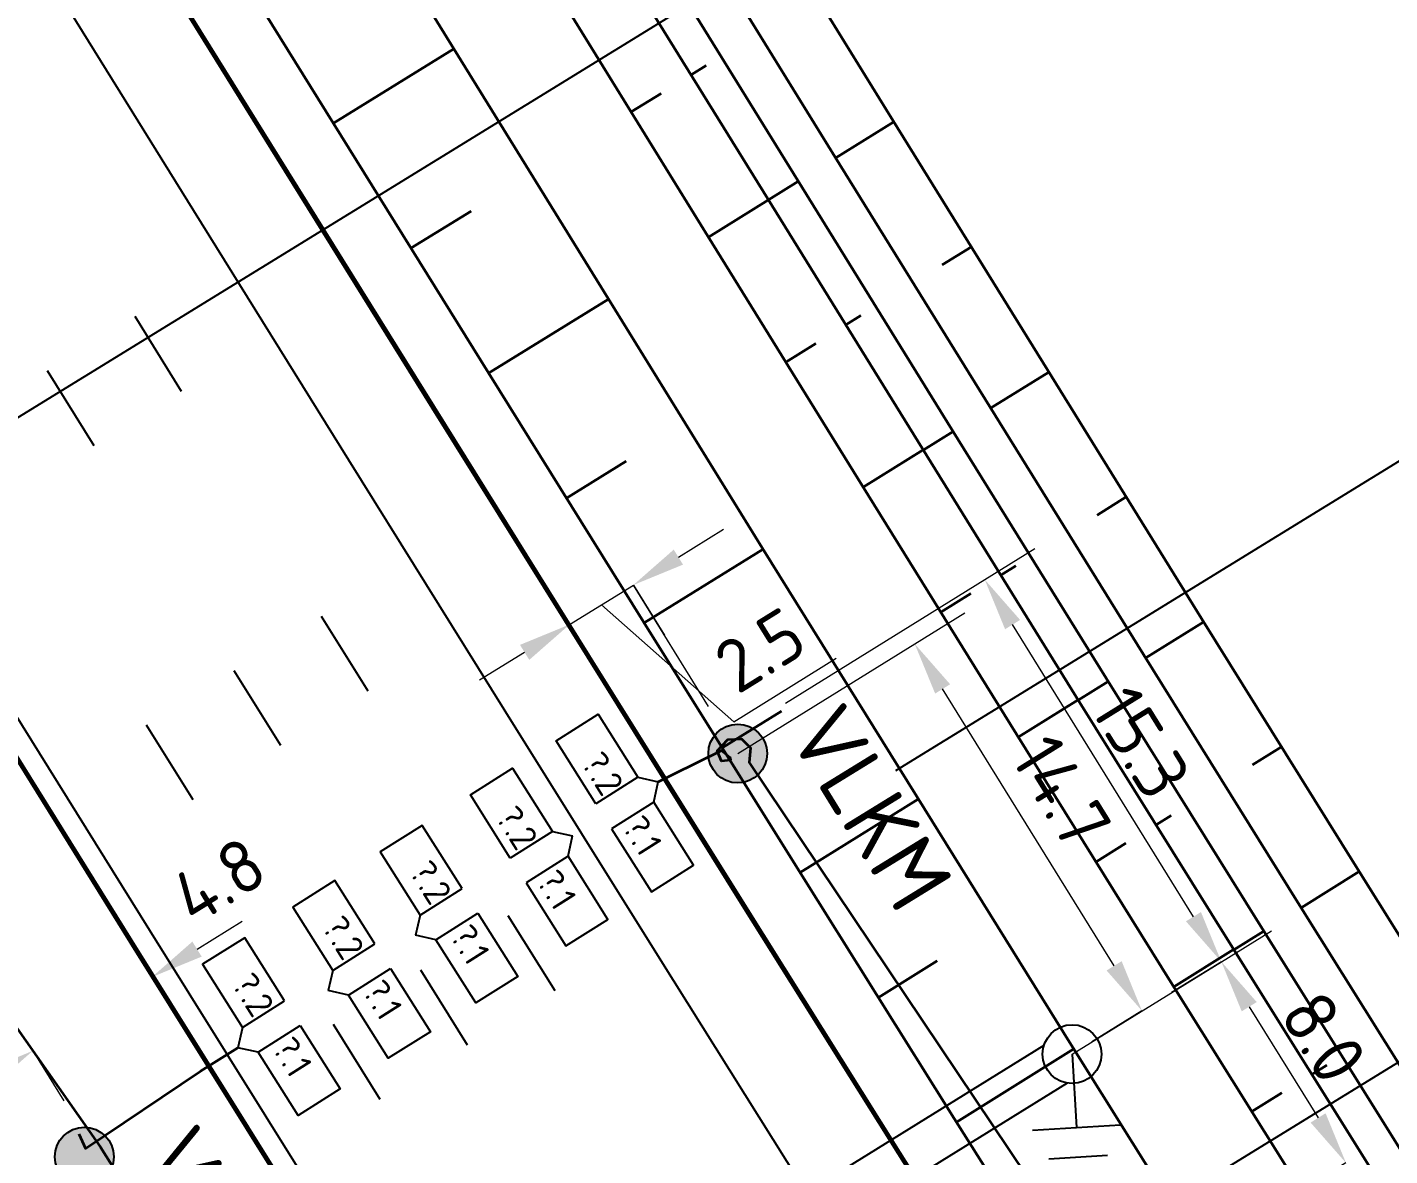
# Model space of a CAD drawing. Header units: metres. Extents: x 134219 to 139178, y 438661 to 444352.
# Drawn here: x 136751.77 to 136798.1, y 441049.98 to 441088.35 of the extents above; entities that cross this region are included whole.
import ezdxf
from ezdxf.enums import TextEntityAlignment as Align

# ---------------------------------------------------------------- set-up
doc = ezdxf.new("R2010")
doc.units = ezdxf.units.M
doc.linetypes.add('13strp', pattern=[4, 1, -3])
doc.linetypes.add('39strp', pattern=[12, 3, -9])
doc.layers.get('DEFPOINTS').update_dxf_attribs({"color": 193})
for name, color, linetype, lineweight in [('N-WE-KL-ET_AARDING-S', 7, 'Continuous', 25), ('N-WE-KL-ET_AARDING_AARDELECTRODE-T18', 10, 'Continuous', 18), ('N-WE-KL-ET_AARDING_AARDELECTRODE-T25', 7, 'Continuous', 25), ('N-WE-KL-ET_HULPSTUK_MOF-S', 10, 'Continuous', 25), ('N-WE-KL-ET_LS_HULPSTUK_MOF-T18', 10, 'Continuous', 18), ('N-WE-KL-ET_LS_HULPSTUK_MOF-T25', 7, 'Continuous', 25), ('N-WE-KL-ET_LS_OV_KABEL-G', 10, 'KL-LS-OV-N', 35), ('N-WE-KL-ET_LS_OV_KABEL-M', 7, 'Continuous', 18), ('N-WE-KL-MONITORING-T18', 1, 'Continuous', 25), ('N-WE-VW-BEWEGWIJZERING_DRAAGCONSTRUCTIE-PORTAAL-S', 10, 'Continuous', 25), ('N-WE-VW-BEWEGWIJZERING_DRAAGCONSTRUCTIE_PORTAAL_POER-S', 7, 'Continuous', 25), ('N-WE-VW-VS-S', 160, 'Continuous', 25), ('N-WE-VW-VS-T18', 10, 'Continuous', 18), ('N-WE-VW-VS-T25', 7, 'Continuous', 25), ('Utd-ondergr-nw', 8, '13strp', 35), ('X-XX-AL-AANPIJLING-S', 7, 'Continuous', 25)]:
    doc.layers.add(name, color=color, linetype=linetype, lineweight=lineweight)
doc.layers.add('N-WE-KL-MONITORING-T25', color=2, linetype='Continuous')
doc.layers.add('Utd-weg-nw', color=8, linetype='Continuous')
doc.styles.add('ISO18', font='NLCS-ISO.ttf')
doc.styles.add('ISO25', font='NLCS-ISO.ttf')
doc.styles.add('NLCS-ISO', font='NLCS-ISO.ttf')
doc.styles.add('NLCS_18', font='NLCS-ISO.ttf', dxfattribs={"height": 1.8})
doc.linetypes.add('KL-LS-OV-N', pattern='A,4,-1,[103,NLCS.SHX,S=0.75,R=0,X=0,Y=0],-1,4,-1.5,["0V",Standard,S=1,R=0,X=0,Y=-0.5],-3', length=14.5)
doc.dimstyles.new('NLCS_t18_pijl_Dimension_l3_h1', dxfattribs={"dimtxt": 1.8, "dimasz": 1.8, "dimexe": 2, "dimexo": 2, "dimgap": 0.7, "dimtad": 1, "dimdec": 1, "dimzin": 0, "dimdsep": 46, "dimtxsty": 'NLCS_18', "dimcen": 2.5, "dimdle": 2, "dimclrd": 256, "dimclre": 256, "dimclrt": 256, "dimadec": 1, "dimazin": 0, "dimtfac": 1, "dimtdec": 1, "dimtofl": 0, "dimtmove": 1, "dimatfit": 0, "dimfxl": 0, "dimtolj": 1, "dimtzin": 0, "dimlwd": 18, "dimlwe": 18, "dimarcsym": 0})

# ---------------------------------------------------------------- blocks, each defined once
blk = doc.blocks.new('SVW-TDI_HULP_DETECTIELUS-SO')
blk.add_line((0.5, 0.5), (0, 0))
at = {"color": 0, "linetype": 'ByBlock'}
blk.add_lwpolyline([(0.5, 2.192), (3.038, 2.192), (3.038, 0.5), (0.5, 0.5)], close=True, dxfattribs=at)
at = {"layer": 'N-WE-VW-VS-T18', "linetype": 'ByBlock', "style": 'NLCS-ISO', "flags": 1}
for tag, p in [('OMSCHRIJVING_LEGENDA', (7.741, -6.192)), ('NABIJ_PORTAAL', (7.741, -9.976)), ('LOCATIE', (7.741, -13.761)), ('RIJSTROKEN', (7.741, -17.545)), ('OVERIGE_OPMERKING(EN)_1', (7.741, -21.33)), ('OVERIGE_OPMERKING(EN)_2', (7.741, -25.114))]:
    blk.add_attdef(tag, p, '', height=1.8, dxfattribs=at)
at = {"layer": 'N-WE-VW-VS-T25', "linetype": 'ByBlock', "style": 'NLCS-ISO'}
blk.add_attdef('LUSNUMMER', text='', height=1.8, dxfattribs=at).set_placement((2.264, 1.346), align=Align.MIDDLE)
blk = doc.blocks.new('SKL-ET_HULP_VERGROTELUSKOPPELMOF-SO')
at = {"ltscale": 10}
h = blk.add_hatch(color=256, dxfattribs=at)
edge = h.paths.add_edge_path()
edge.add_arc((0, 0), 1, 0, 360)
blk.add_circle((0, 0), 1)
at = {"layer": 'N-WE-KL-ET_LS_HULPSTUK_MOF-T18', "style": 'NLCS-ISO', "flags": 1}
for tag, p in [('OMSCHRIJVING_LEGENDA', (0, -8.431)), ('CONSTRUCTIENUMMER', (0, -12.215)), ('LOCATIE', (0, -16)), ('AANTAL_LUSPAREN', (0, -19.784)), ('POSITIE_X', (0, -23.569)), ('POSITIE_Y', (0, -27.353)), ('OVERIGE_OPMERKING(EN)_1', (0, -31.138)), ('OVERIGE_OPMERKING(EN)_2', (0, -34.922))]:
    blk.add_attdef(tag, p, '', height=1.8, dxfattribs=at)
at = {"layer": 'N-WE-KL-ET_LS_HULPSTUK_MOF-T25', "style": 'NLCS-ISO'}
blk.add_attdef('SOORT_MOF', (0, 2.715), '', height=2.25, dxfattribs=at)
blk = doc.blocks.new('SKL-ET_AARDING_AARDELEKTRODE-SO (1)')
for points in [[(2.5, 1.5), (2.5, -1.5)], [(3.5, 1), (3.5, -1)], [(4.5, -0.5), (4.5, 0.5)], [(0, 0), (2.5, 0)]]:
    blk.add_lwpolyline(points)
at = {"layer": 'N-WE-KL-ET_AARDING_AARDELECTRODE-T18', "style": 'NLCS-ISO', "flags": 1}
for tag, p in [('OMSCHRIJVING_LEGENDA', (0, -8.635)), ('CONSTRUCTIENUMMER', (0, -12.42)), ('LOCATIE', (0, -16.204)), ('OVERIGE_OPMERKING(EN)_1', (0, -19.989)), ('OVERIGE_OPMERKING(EN)_2', (0, -23.773))]:
    blk.add_attdef(tag, p, '', height=1.8, dxfattribs=at)
at = {"layer": 'N-WE-KL-ET_AARDING_AARDELECTRODE-T25', "style": 'NLCS-ISO'}
blk.add_attdef('TYPE_SYMBOOL', (0, 4.405), '', height=2.25, dxfattribs=at)
blk = doc.blocks.new('SVW-BEWEGWIJZERING_DRAAGCONSTRUCTIE_PORTAAL_SIGNALERING (A2 77.000 HRL)')
for points in [[(-0.957, 0.289), (-25.522, -14.925)], [(-0.167, -0.986), (-24.732, -16.2)]]:
    blk.add_lwpolyline(points)
blk = doc.blocks.new('SVW-BEWEGWIJZERING_DRAAGCONSTRUCTIE_PORTAAL_POER-SO (1)')
blk.add_circle((0, 0), 1)
at = {"layer": 'N-WE-KL-MONITORING-T18', "style": 'ISO18', "flags": 1}
for tag, p in [('OMSCHRIJVING_LEGENDA', (0, 28.559)), ('CONSTRUCTIENUMMER', (0, 24.775)), ('LOCATIE', (0, 20.99)), ('TYPE_POER', (0, 17.206)), ('POSITIE_POER', (0, 13.421)), ('OVERIGE_OPMERKING(EN)_1', (0, 9.637)), ('OVERIGE_OPMERKING(EN)_2', (0, 5.852))]:
    blk.add_attdef(tag, p, '', height=1.8, dxfattribs=at)
blk = doc.blocks.new('SVW-BEWEGWIJZERING_DRAAGCONSTRUCTIE_PORTAAL (1)')
blk.add_circle((0, 0), 1)
at = {"layer": 'N-WE-KL-MONITORING-T18', "style": 'ISO18', "flags": 1}
for tag, p in [('OMSCHRIJVING_LEGENDA', (9, -7.431)), ('CONSTRUCTIENUMMER', (9, -11.215)), ('LOCATIE', (9, -15)), ('LENGTE_PORTAAL', (9, -18.784)), ('TYPE_PORTAAL', (9, -22.569)), ('BPS-CODERING', (9, -26.353)), ('OVERIGE_OPMERKING(EN)_1', (9, -30.138)), ('OVERIGE_OPMERKING(EN)_2', (9, -33.922))]:
    blk.add_attdef(tag, p, '', height=1.8, dxfattribs=at)
blk = doc.blocks.new('*D316')
at = {"layer": 'DEFPOINTS', "color": 0, "transparency": 16777216}
for p in [(136781.949, 441067.383), (136781.949, 441067.383), (136789.675, 441054.909)]:
    blk.add_point(p, dxfattribs=at)
at = {"layer": 'N-WE-KL-ET_LS_OV_KABEL-M', "lineweight": 18, "transparency": 16777216}
for p, q in [((136781.949, 441067.383), (136783.649, 441068.436)), ((136789.675, 441054.909), (136787.975, 441053.856))]:
    blk.add_line(p, q, dxfattribs=at)
at = {"layer": 'N-WE-KL-ET_LS_OV_KABEL-M', "linetype": 'Continuous', "lineweight": 18, "transparency": 16777216}
blk.add_line((136788.727, 441056.439), (136782.897, 441065.853), dxfattribs=at)
at = {"layer": 'N-WE-KL-ET_LS_OV_KABEL-M', "transparency": 16777216}
for points in [[(136783.152, 441066.011), (136782.642, 441065.695), (136781.949, 441067.383)], [(136788.983, 441056.597), (136788.472, 441056.281), (136789.675, 441054.909)]]:
    blk.add_solid(points, dxfattribs=at)
at = {"layer": 'N-WE-KL-ET_LS_OV_KABEL-M', "transparency": 16777216, "insert": (136786.942, 441062.36), "char_height": 1.8, "attachment_point": 5, "rotation": 301.7726, "style": 'NLCS_18'}
blk.add_mtext('\\A1;14.7', dxfattribs=at)
blk = doc.blocks.new('*D317')
at = {"layer": 'DEFPOINTS', "color": 0, "transparency": 16777216}
for p in [(136792.373, 441056.58), (136796.611, 441049.739), (136796.611, 441049.739)]:
    blk.add_point(p, dxfattribs=at)
at = {"layer": 'N-WE-KL-ET_LS_OV_KABEL-M', "lineweight": 18, "transparency": 16777216}
for p, q in [((136792.373, 441056.58), (136790.673, 441055.527)), ((136796.611, 441049.739), (136794.91, 441048.685))]:
    blk.add_line(p, q, dxfattribs=at)
at = {"layer": 'N-WE-KL-ET_LS_OV_KABEL-M', "linetype": 'Continuous', "lineweight": 18, "transparency": 16777216}
blk.add_line((136793.321, 441055.05), (136795.663, 441051.269), dxfattribs=at)
at = {"layer": 'N-WE-KL-ET_LS_OV_KABEL-M', "transparency": 16777216}
for points in [[(136793.576, 441055.208), (136793.066, 441054.892), (136792.373, 441056.58)], [(136795.918, 441051.427), (136795.408, 441051.111), (136796.611, 441049.739)]]:
    blk.add_solid(points, dxfattribs=at)
at = {"layer": 'N-WE-KL-ET_LS_OV_KABEL-M', "transparency": 16777216, "insert": (136795.852, 441054.002), "char_height": 1.8, "attachment_point": 5, "rotation": 301.7726, "style": 'NLCS_18'}
blk.add_mtext('\\A1;8.0', dxfattribs=at)
blk = doc.blocks.new('*D318')
at = {"layer": 'DEFPOINTS', "color": 0, "transparency": 16777216}
for p in [(136756.016, 441056.059), (136751.961, 441053.548), (136751.961, 441053.548)]:
    blk.add_point(p, dxfattribs=at)
at = {"layer": 'N-WE-KL-ET_LS_OV_KABEL-M', "linetype": 'Continuous', "lineweight": 18, "transparency": 16777216}
for p, q in [((136757.546, 441057.007), (136759.077, 441057.955)), ((136750.431, 441052.6), (136748.901, 441051.652))]:
    blk.add_line(p, q, dxfattribs=at)
at = {"layer": 'N-WE-KL-ET_LS_OV_KABEL-M', "lineweight": 18, "transparency": 16777216}
for p, q in [((136756.016, 441056.059), (136754.963, 441057.76)), ((136751.961, 441053.548), (136753.014, 441051.848))]:
    blk.add_line(p, q, dxfattribs=at)
at = {"layer": 'N-WE-KL-ET_LS_OV_KABEL-M', "transparency": 16777216}
for points in [[(136757.388, 441057.262), (136757.704, 441056.752), (136756.016, 441056.059)], [(136750.273, 441052.855), (136750.589, 441052.345), (136751.961, 441053.548)]]:
    blk.add_solid(points, dxfattribs=at)
at = {"layer": 'N-WE-KL-ET_LS_OV_KABEL-M', "transparency": 16777216, "insert": (136758.277, 441059.341), "char_height": 1.8, "attachment_point": 5, "rotation": 31.7726, "style": 'NLCS_18'}
blk.add_mtext('\\A1;4.8', dxfattribs=at)
blk = doc.blocks.new('*D320')
at = {"layer": 'DEFPOINTS', "color": 0, "transparency": 16777216}
for p in [(136772.382, 441069.385), (136772.382, 441069.385), (136770.215, 441068.043)]:
    blk.add_point(p, dxfattribs=at)
at = {"layer": 'N-WE-KL-ET_LS_OV_KABEL-M', "linetype": 'Continuous', "lineweight": 18, "transparency": 16777216}
for p, q in [((136773.912, 441070.333), (136775.443, 441071.281)), ((136770.215, 441068.043), (136772.382, 441069.385)), ((136771.299, 441068.714), (136775.793, 441064.734)), ((136768.685, 441067.095), (136767.155, 441066.148)), ((136775.793, 441064.734), (136779.278, 441066.893))]:
    blk.add_line(p, q, dxfattribs=at)
at = {"layer": 'N-WE-KL-ET_LS_OV_KABEL-M', "lineweight": 18, "transparency": 16777216}
for p, q in [((136772.382, 441069.385), (136773.435, 441067.685)), ((136770.215, 441068.043), (136771.268, 441066.343))]:
    blk.add_line(p, q, dxfattribs=at)
at = {"layer": 'N-WE-KL-ET_LS_OV_KABEL-M', "transparency": 16777216}
for points in [[(136773.754, 441070.588), (136774.07, 441070.078), (136772.382, 441069.385)], [(136768.527, 441067.35), (136768.843, 441066.84), (136770.215, 441068.043)]]:
    blk.add_solid(points, dxfattribs=at)
at = {"layer": 'N-WE-KL-ET_LS_OV_KABEL-M', "transparency": 16777216, "insert": (136776.693, 441067.174), "char_height": 1.8, "attachment_point": 5, "rotation": 31.7726, "style": 'NLCS_18'}
blk.add_mtext('\\A1;2.5', dxfattribs=at)
blk = doc.blocks.new('*D352')
at = {"layer": 'DEFPOINTS', "color": 0, "transparency": 16777216}
for p in [(136784.328, 441069.57), (136784.328, 441069.57), (136792.373, 441056.58)]:
    blk.add_point(p, dxfattribs=at)
at = {"layer": 'N-WE-KL-ET_LS_OV_KABEL-M', "lineweight": 18, "transparency": 16777216}
for p, q in [((136784.328, 441069.57), (136786.028, 441070.623)), ((136792.373, 441056.58), (136794.073, 441057.633))]:
    blk.add_line(p, q, dxfattribs=at)
at = {"layer": 'N-WE-KL-ET_LS_OV_KABEL-M', "linetype": 'Continuous', "lineweight": 18, "transparency": 16777216}
blk.add_line((136791.425, 441058.11), (136785.275, 441068.04), dxfattribs=at)
at = {"layer": 'N-WE-KL-ET_LS_OV_KABEL-M', "transparency": 16777216}
for points in [[(136785.531, 441068.198), (136785.02, 441067.882), (136784.328, 441069.57)], [(136791.68, 441058.268), (136791.17, 441057.952), (136792.373, 441056.58)]]:
    blk.add_solid(points, dxfattribs=at)
at = {"layer": 'N-WE-KL-ET_LS_OV_KABEL-M', "transparency": 16777216, "insert": (136789.64, 441064.031), "char_height": 1.8, "attachment_point": 5, "rotation": 301.7726, "style": 'NLCS_18'}
blk.add_mtext('\\A1;15.3', dxfattribs=at)

msp = doc.modelspace()

# ---------------------------------------------------------------- linework, layer by layer
at = {"layer": 'N-WE-KL-ET_LS_OV_KABEL-G', "flags": 128}
for points, elevation in [([(136550.425, 441377.573), (136563.675, 441356.287), (136574.839, 441338.113), (136576.844, 441335.975), (136578.259, 441332.733), (136608.287, 441284.226), (136610.445, 441281.876), (136611.744, 441278.787), (136643.502, 441227.549), (136645.475, 441225.363), (136646.845, 441222.285), (136675.247, 441176.769), (136677.39, 441173.629), (136679.768, 441170.141), (136681.474, 441166.401), (136711.396, 441118.201), (136713.511, 441115.733), (136715.15, 441112.248), (136746.491, 441061.876), (136748.202, 441059.706), (136749.177, 441057.502), (136754.263, 441050.279), (136759.537, 441041.916), (136763.154, 441036.002), (136764.807, 441032.902), (136781.236, 441005.942), (136782.493, 441004.558), (136783.33, 441002.739), (136787.085, 440996.671), (136804.14, 440971.209), (136806.732, 440967.686), (136811.082, 440961.208), (136810.517, 440960.848)], 1.315), ([(136773.229, 441062.696), (136773.746, 441062.954), (136775.382, 441063.756), (136775.666, 441063.537), (136775.686, 441063.436), (136775.377, 441063.393), (136775.231, 441063.745), (136775.593, 441064.13), (136776.057, 441064.151), (136776.365, 441063.855), (136776.323, 441063.349), (136788.71, 441044.894), (136788.691, 441044.783), (136793.154, 441047.597)], 0.77), ([(136753.529, 441050.723), (136753.75, 441050.227), (136757.659, 441052.862), (136758.938, 441053.656)], 1.807)]:
    msp.add_lwpolyline(points, dxfattribs=dict(at, elevation=elevation))
at = {"layer": 'N-WE-KL-ET_LS_OV_KABEL-M'}
for points, elevation in [([(136777.552, 441065.374), (136784.328, 441069.57)], 1.341), ([(136774.939, 441065.257), (136772.382, 441069.385)], 0.52), ([(136775.931, 441063.656), (136781.949, 441067.383)], 0.52)]:
    msp.add_lwpolyline(points, dxfattribs=dict(at, elevation=elevation))
msp.add_lwpolyline([(136787.298, 441053.437), (136792.373, 441056.58)], dxfattribs=at)
at = {"layer": 'Utd-ondergr-nw', "linetype": 'Continuous', "flags": 128}
for points in [[(136761.028, 441096.121), (136766.275, 441087.618), (136771.52, 441079.127), (136776.765, 441070.651), (136782.015, 441062.192), (136787.272, 441053.752), (136792.54, 441045.333), (136797.823, 441036.937), (136803.123, 441028.567), (136808.444, 441020.224), (136813.789, 441011.911)], [(136775.98, 441093.647), (136781.22, 441085.163), (136786.459, 441076.697), (136791.7, 441068.252), (136796.946, 441059.83), (136802.2, 441051.433), (136807.467, 441043.063), (136812.748, 441034.722), (136818.047, 441026.412), (136823.368, 441018.136), (136828.714, 441009.895), (136834.087, 441001.692), (136839.49, 440993.529), (136844.928, 440985.408), (136847.66, 440981.365)], [(136756.912, 441093.565), (136762.184, 441085.076), (136767.455, 441076.598), (136772.728, 441068.133), (136778.006, 441059.683), (136783.292, 441051.251), (136788.59, 441042.839), (136793.904, 441034.448), (136799.236, 441026.081), (136804.59, 441017.741), (136809.969, 441009.428), (136816.095, 441001.618), (136822.247, 440993.847), (136828.43, 440986.119), (136834.643, 440978.436), (136840.072, 440971.804)], [(136755, 441092.379), (136760.273, 441083.889), (136765.545, 441075.409), (136770.818, 441066.942), (136776.098, 441058.49), (136781.387, 441050.054), (136786.688, 441041.638), (136792.005, 441033.242), (136797.341, 441024.869), (136802.699, 441016.522), (136808.082, 441008.202), (136813.494, 440999.912), (136818.938, 440991.654), (136824.417, 440983.431), (136829.934, 440975.244), (136835.491, 440967.096), (136841.093, 440958.99)], [(136755.06, 441092.415), (136760.332, 441083.926), (136765.604, 441075.446), (136770.878, 441066.979), (136776.157, 441058.527), (136781.446, 441050.092), (136786.747, 441041.675), (136792.064, 441033.279), (136797.4, 441024.907), (136802.757, 441016.56), (136808.141, 441008.24), (136813.553, 440999.951), (136818.996, 440991.693), (136824.475, 440983.47), (136829.992, 440975.283), (136835.549, 440967.136), (136841.151, 440959.03)], [(136774.005, 441092.42), (136779.246, 441083.934), (136784.487, 441075.467), (136789.729, 441067.019), (136794.977, 441058.593), (136800.235, 441050.192), (136805.504, 441041.817), (136810.789, 441033.47), (136816.093, 441025.153), (136821.419, 441016.869), (136826.77, 441008.62), (136832.149, 441000.408), (136837.559, 440992.235), (136843.003, 440984.104), (136845.739, 440980.055)], [(136772.731, 441091.629), (136777.973, 441083.142), (136783.214, 441074.673), (136788.458, 441066.223), (136793.707, 441057.795), (136798.966, 441049.391), (136804.238, 441041.012), (136809.526, 441032.661), (136814.832, 441024.341), (136820.161, 441016.052), (136825.515, 441007.797), (136830.898, 440999.579), (136836.313, 440991.4), (136841.762, 440983.262), (136844.5, 440979.209)], [(136734.162, 441091.21), (136738.611, 441084.044), (136739.437, 441082.715), (136744.712, 441074.221), (136749.99, 441065.731), (136755.274, 441057.248), (136760.568, 441048.773), (136765.875, 441040.308), (136771.198, 441031.856), (136776.541, 441023.419), (136781.907, 441014.999), (136787.299, 441006.599), (136792.721, 440998.219), (136798.176, 440989.864), (136803.667, 440981.535), (136809.197, 440973.234), (136814.769, 440964.964), (136820.388, 440956.728), (136826.055, 440948.527), (136828.966, 440944.358), (136831.773, 440940.365), (136837.546, 440932.241)], [(136734.221, 441091.247), (136738.671, 441084.081), (136739.496, 441082.752), (136744.771, 441074.258), (136750.049, 441065.768), (136755.333, 441057.285), (136760.627, 441048.81), (136765.934, 441040.345), (136771.257, 441031.894), (136776.6, 441023.457), (136781.966, 441015.037), (136787.358, 441006.637), (136792.779, 440998.258), (136798.234, 440989.902), (136803.725, 440981.573), (136809.255, 440973.273), (136814.827, 440965.003), (136820.445, 440956.767), (136826.112, 440948.567), (136829.023, 440944.398), (136831.831, 440940.405), (136837.603, 440932.282)], [(136771.712, 441090.995), (136776.954, 441082.508), (136782.196, 441074.038), (136787.44, 441065.587), (136792.691, 441057.157), (136797.952, 441048.75), (136803.225, 441040.369), (136808.515, 441032.015), (136813.824, 441023.691), (136819.155, 441015.398), (136824.512, 441007.139), (136829.898, 440998.917), (136835.316, 440990.732), (136840.768, 440982.589), (136843.509, 440978.533)], [(136769.673, 441089.729), (136774.916, 441081.24), (136780.159, 441072.768), (136785.406, 441064.314), (136790.659, 441055.88), (136795.923, 441047.469), (136801.199, 441039.082), (136806.493, 441030.722), (136811.806, 441022.391), (136817.143, 441014.09), (136822.505, 441005.823), (136827.897, 440997.591), (136833.322, 440989.396), (136838.782, 440981.242), (136841.526, 440977.181)], [(136766.279, 441087.612), (136762.181, 441085.082)], [(136774.855, 441087.048), (136774.344, 441086.733)], [(136773.326, 441086.098), (136772.305, 441085.468)], [(136779.265, 441083.904), (136781.243, 441085.127)], [(136777.993, 441083.11), (136776.972, 441082.479)], [(136766.864, 441082.096), (136764.821, 441080.834)], [(136776.974, 441082.476), (136774.933, 441081.214)], [(136782.885, 441080.264), (136783.873, 441080.876)], [(136771.534, 441079.104), (136767.462, 441076.586)], [(136780.114, 441078.542), (136779.604, 441078.227)], [(136778.584, 441077.594), (136777.564, 441076.962)], [(136784.528, 441075.401), (136786.504, 441076.625)], [(136783.255, 441074.606), (136782.235, 441073.974)], [(136782.235, 441073.975), (136780.195, 441072.71)], [(136772.136, 441073.596), (136770.107, 441072.34)], [(136788.152, 441071.765), (136789.14, 441072.378)], [(136776.797, 441070.6), (136772.752, 441068.094)], [(136785.382, 441070.042), (136784.872, 441069.725)], [(136783.851, 441069.095), (136782.831, 441068.462)], [(136789.801, 441066.904), (136791.775, 441068.132)], [(136788.528, 441066.11), (136787.509, 441065.476)], [(136787.506, 441065.481), (136785.468, 441064.214)], [(136777.418, 441065.101), (136775.403, 441063.851)], [(136793.431, 441063.275), (136794.418, 441063.889)], [(136782.07, 441062.104), (136778.054, 441059.607)], [(136790.663, 441061.549), (136790.153, 441061.231)], [(136789.13, 441060.604), (136788.112, 441059.97)], [(136795.088, 441058.416), (136797.06, 441059.647)], [(136793.816, 441057.622), (136792.798, 441056.986)], [(136782.713, 441056.613), (136780.712, 441055.367)], [(136792.791, 441056.997), (136790.756, 441055.726)], [(136787.357, 441053.616), (136783.371, 441051.127)], [(136795.96, 441053.065), (136795.451, 441052.747)], [(136794.425, 441052.124), (136793.408, 441051.487)]]:
    msp.add_lwpolyline(points, dxfattribs=at)
at = {"layer": 'Utd-weg-nw', "linetype": '39strp', "flags": 128}
for points in [[(136432.6, 441598.448), (136437.875, 441589.952), (136443.15, 441581.457), (136448.425, 441572.961), (136453.7, 441564.465), (136458.975, 441555.97), (136464.25, 441547.474), (136469.524, 441538.979), (136474.799, 441530.483), (136480.074, 441521.988), (136485.349, 441513.492), (136490.624, 441504.996), (136495.899, 441496.501), (136501.174, 441488.005), (136506.449, 441479.51), (136511.724, 441471.014), (136516.999, 441462.518), (136522.274, 441454.023), (136527.549, 441445.527), (136532.824, 441437.032), (136538.099, 441428.536), (136543.374, 441420.04), (136548.649, 441411.545), (136553.923, 441403.049), (136559.198, 441394.554), (136564.473, 441386.058), (136569.748, 441377.562), (136575.023, 441369.067), (136580.298, 441360.571), (136585.573, 441352.076), (136590.848, 441343.58), (136596.123, 441335.085), (136601.398, 441326.589), (136606.673, 441318.093), (136611.948, 441309.598), (136617.223, 441301.102), (136622.498, 441292.607), (136627.773, 441284.111), (136633.047, 441275.615), (136638.322, 441267.12), (136643.597, 441258.624), (136648.872, 441250.129), (136654.147, 441241.633), (136659.422, 441233.137), (136664.697, 441224.642), (136669.972, 441216.146), (136675.247, 441207.651), (136680.522, 441199.155), (136685.797, 441190.659), (136691.072, 441182.164), (136696.347, 441173.668), (136701.622, 441165.173), (136706.897, 441156.677), (136712.172, 441148.182), (136717.446, 441139.686), (136722.721, 441131.19), (136727.996, 441122.695), (136733.271, 441114.199), (136738.546, 441105.704), (136743.821, 441097.208), (136748.271, 441090.042), (136749.096, 441088.712), (136754.37, 441080.221), (136759.644, 441071.738), (136764.921, 441063.265), (136770.206, 441054.804), (136775.502, 441046.357), (136780.811, 441037.927), (136786.138, 441029.515), (136791.485, 441021.125), (136796.856, 441012.757), (136802.255, 441004.415), (136807.683, 440996.1), (136813.145, 440987.815), (136818.643, 440979.562), (136824.181, 440971.344), (136829.762, 440963.163), (136835.388, 440955.021), (136838.277, 440950.883), (136841.064, 440946.92), (136846.793, 440938.858), (136852.575, 440930.834), (136858.411, 440922.849), (136864.3, 440914.903), (136870.242, 440906.996), (136876.236, 440899.13), (136882.283, 440891.303), (136888.382, 440883.517), (136894.532, 440875.772), (136900.734, 440868.068), (136906.988, 440860.405), (136913.292, 440852.784), (136919.647, 440845.206), (136926.052, 440837.67), (136932.507, 440830.177), (136939.012, 440822.727), (136945.567, 440815.32), (136952.171, 440807.958), (136958.824, 440800.64), (136960.405, 440798.915), (136965.526, 440793.364), (136972.28, 440786.127), (136979.08, 440778.925), (136985.925, 440771.757), (136992.812, 440764.619), (136999.737, 440757.509), (137006.698, 440750.425), (137013.691, 440743.364), (137020.714, 440736.323), (137027.764, 440729.3), (137034.838, 440722.291), (137041.933, 440715.295), (137049.047, 440708.308), (137056.176, 440701.327), (137063.318, 440694.35), (137070.47, 440687.374), (137076.936, 440681.072), (137077.629, 440680.396), (137084.79, 440673.417), (137091.952, 440666.438), (137099.113, 440659.458), (137106.275, 440652.479), (137113.436, 440645.499), (137118.449, 440640.613), (137120.598, 440638.52), (137127.759, 440631.54), (137134.921, 440624.561), (137142.082, 440617.581), (137149.244, 440610.602), (137156.405, 440603.622), (137163.567, 440596.643), (137170.728, 440589.663), (137177.89, 440582.684), (137185.051, 440575.704), (137192.213, 440568.725), (137199.374, 440561.745), (137206.536, 440554.766), (137213.697, 440547.786), (137220.859, 440540.807), (137228.02, 440533.827), (137235.182, 440526.848), (137242.343, 440519.868), (137249.504, 440512.889), (137256.666, 440505.909), (137263.827, 440498.93), (137270.989, 440491.95), (137278.15, 440484.971), (137285.312, 440477.991), (137292.473, 440471.012), (137299.635, 440464.032), (137306.796, 440457.053), (137313.958, 440450.074), (137321.119, 440443.094), (137328.281, 440436.115), (137335.442, 440429.135), (137342.604, 440422.156), (137349.765, 440415.176), (137356.927, 440408.197), (137358.552, 440406.612)], [(136429.626, 441596.602), (136434.901, 441588.106), (136440.176, 441579.61), (136445.451, 441571.115), (136450.726, 441562.619), (136456.001, 441554.124), (136461.276, 441545.628), (136466.551, 441537.132), (136471.826, 441528.637), (136477.101, 441520.141), (136482.376, 441511.646), (136487.651, 441503.15), (136492.926, 441494.655), (136498.201, 441486.159), (136503.476, 441477.663), (136508.751, 441469.168), (136514.025, 441460.672), (136519.3, 441452.177), (136524.575, 441443.681), (136529.85, 441435.185), (136535.125, 441426.69), (136540.4, 441418.194), (136545.675, 441409.699), (136550.95, 441401.203), (136556.225, 441392.707), (136561.5, 441384.212), (136566.775, 441375.716), (136572.05, 441367.221), (136577.325, 441358.725), (136582.6, 441350.229), (136587.875, 441341.734), (136593.149, 441333.238), (136598.424, 441324.743), (136603.699, 441316.247), (136608.974, 441307.752), (136614.249, 441299.256), (136619.524, 441290.76), (136624.799, 441282.265), (136630.074, 441273.769), (136635.349, 441265.274), (136640.624, 441256.778), (136645.899, 441248.282), (136651.174, 441239.787), (136656.449, 441231.291), (136661.724, 441222.796), (136666.999, 441214.3), (136672.274, 441205.804), (136677.548, 441197.309), (136682.823, 441188.813), (136688.098, 441180.318), (136693.373, 441171.822), (136698.648, 441163.326), (136703.923, 441154.831), (136709.198, 441146.335), (136714.473, 441137.84), (136719.748, 441129.344), (136725.023, 441120.849), (136730.298, 441112.353), (136735.573, 441103.857), (136740.848, 441095.362), (136745.297, 441088.196), (136746.123, 441086.866), (136751.397, 441078.374), (136756.672, 441069.889), (136761.952, 441061.412), (136767.239, 441052.947), (136772.538, 441044.495), (136777.852, 441036.058), (136783.184, 441027.639), (136788.537, 441019.239), (136793.914, 441010.862), (136799.32, 441002.508), (136804.756, 440994.181), (136810.227, 440985.882), (136815.735, 440977.614), (136821.284, 440969.38), (136826.876, 440961.182), (136832.515, 440953.022), (136835.411, 440948.874), (136838.204, 440944.902), (136843.946, 440936.821), (136849.743, 440928.778), (136855.592, 440920.774), (136861.495, 440912.81), (136867.451, 440904.884), (136873.459, 440896.999), (136879.52, 440889.154), (136885.634, 440881.35), (136891.799, 440873.586), (136898.015, 440865.864), (136904.283, 440858.183), (136910.602, 440850.544), (136916.972, 440842.948), (136923.393, 440835.394), (136929.863, 440827.884), (136936.384, 440820.416), (136942.954, 440812.992), (136949.573, 440805.612), (136956.242, 440798.277), (136957.826, 440796.548), (136962.96, 440790.984), (136969.728, 440783.731), (136976.542, 440776.515), (136983.4, 440769.333), (136990.299, 440762.182), (136997.235, 440755.061), (137004.206, 440747.967), (137011.209, 440740.896), (137018.24, 440733.847), (137025.297, 440726.816), (137032.378, 440719.802), (137039.478, 440712.8), (137046.596, 440705.809), (137053.729, 440698.825), (137060.873, 440691.846), (137068.027, 440684.868), (137074.493, 440678.566), (137075.186, 440677.89), (137082.348, 440670.91), (137089.509, 440663.931), (137096.671, 440656.952), (137103.832, 440649.972), (137110.994, 440642.993), (137116.007, 440638.107), (137118.155, 440636.013), (137125.316, 440629.034), (137132.478, 440622.054), (137139.639, 440615.075), (137146.801, 440608.095), (137153.962, 440601.116), (137161.124, 440594.136), (137168.285, 440587.157), (137175.447, 440580.177), (137182.608, 440573.198), (137189.77, 440566.218), (137196.931, 440559.239), (137204.093, 440552.259), (137211.254, 440545.28), (137218.416, 440538.3), (137225.577, 440531.321), (137232.739, 440524.341), (137239.9, 440517.362), (137247.062, 440510.382), (137254.223, 440503.403), (137261.385, 440496.423), (137268.546, 440489.444), (137275.708, 440482.464), (137282.869, 440475.485), (137290.031, 440468.505), (137297.192, 440461.526), (137304.353, 440454.546), (137311.515, 440447.567), (137318.676, 440440.588), (137325.838, 440433.608), (137332.999, 440426.629), (137340.161, 440419.649), (137347.322, 440412.67), (137354.484, 440405.69), (137356.11, 440404.106)], [(136426.653, 441594.755), (136431.928, 441586.26), (136437.203, 441577.764), (136442.478, 441569.269), (136447.753, 441560.773), (136453.028, 441552.277), (136458.303, 441543.782), (136463.578, 441535.286), (136468.853, 441526.791), (136474.127, 441518.295), (136479.402, 441509.799), (136484.677, 441501.304), (136489.952, 441492.808), (136495.227, 441484.313), (136500.502, 441475.817), (136505.777, 441467.322), (136511.052, 441458.826), (136516.327, 441450.33), (136521.602, 441441.835), (136526.877, 441433.339), (136532.152, 441424.844), (136537.427, 441416.348), (136542.702, 441407.852), (136547.977, 441399.357), (136553.251, 441390.861), (136558.526, 441382.366), (136563.801, 441373.87), (136569.076, 441365.374), (136574.351, 441356.879), (136579.626, 441348.383), (136584.901, 441339.888), (136590.176, 441331.392), (136595.451, 441322.896), (136600.726, 441314.401), (136606.001, 441305.905), (136611.276, 441297.41), (136616.551, 441288.914), (136621.826, 441280.419), (136627.101, 441271.923), (136632.376, 441263.427), (136637.65, 441254.932), (136642.925, 441246.436), (136648.2, 441237.941), (136653.475, 441229.445), (136658.75, 441220.949), (136664.025, 441212.454), (136669.3, 441203.958), (136674.575, 441195.463), (136679.85, 441186.967), (136685.125, 441178.471), (136690.4, 441169.976), (136695.675, 441161.48), (136700.95, 441152.985), (136706.225, 441144.489), (136711.5, 441135.993), (136716.774, 441127.498), (136722.049, 441119.002), (136727.324, 441110.507), (136732.599, 441102.011), (136737.874, 441093.516), (136742.324, 441086.349), (136743.149, 441085.02), (136748.424, 441076.527), (136753.7, 441068.04), (136758.982, 441059.56), (136764.272, 441051.091), (136769.575, 441042.633), (136774.893, 441034.189), (136780.229, 441025.762), (136785.588, 441017.354), (136790.972, 441008.966), (136796.385, 441000.601), (136801.83, 440992.261), (136807.309, 440983.949), (136812.827, 440975.666), (136818.387, 440967.416), (136823.991, 440959.201), (136829.642, 440951.023), (136832.545, 440946.866), (136835.344, 440942.884), (136841.1, 440934.784), (136846.91, 440926.722), (136852.773, 440918.7), (136858.69, 440910.716), (136864.66, 440902.772), (136870.683, 440894.869), (136876.758, 440887.005), (136882.885, 440879.182), (136889.065, 440871.4), (136895.296, 440863.66), (136901.579, 440855.961), (136907.913, 440848.305), (136914.298, 440840.69), (136920.733, 440833.119), (136927.219, 440825.59), (136933.755, 440818.105), (136940.341, 440810.664), (136946.976, 440803.267), (136953.66, 440795.914), (136955.248, 440794.181), (136960.394, 440788.605), (136967.176, 440781.336), (136974.004, 440774.105), (136980.875, 440766.909), (136987.786, 440759.746), (136994.734, 440752.614), (137001.715, 440745.509), (137008.726, 440738.429), (137015.766, 440731.371), (137022.831, 440724.333), (137029.917, 440717.312), (137037.023, 440710.305), (137044.146, 440703.31), (137051.282, 440696.322), (137058.428, 440689.341), (137065.583, 440682.362), (137072.05, 440676.059), (137072.743, 440675.383), (137079.905, 440668.404), (137087.066, 440661.424), (137094.228, 440654.445), (137101.389, 440647.466), (137108.551, 440640.486), (137113.564, 440635.6), (137115.712, 440633.507), (137122.874, 440626.527), (137130.035, 440619.548), (137137.197, 440612.568), (137144.358, 440605.589), (137151.52, 440598.609), (137158.681, 440591.63), (137165.843, 440584.65), (137173.004, 440577.671), (137180.166, 440570.691), (137187.327, 440563.712), (137194.488, 440556.732), (137201.65, 440549.753), (137208.811, 440542.773), (137215.973, 440535.794), (137223.134, 440528.814), (137230.296, 440521.835), (137237.457, 440514.855), (137244.619, 440507.876), (137251.78, 440500.896), (137258.942, 440493.917), (137266.103, 440486.937), (137273.265, 440479.958), (137280.426, 440472.978), (137287.588, 440465.999), (137294.749, 440459.019), (137301.911, 440452.04), (137309.072, 440445.06), (137316.234, 440438.081), (137323.395, 440431.102), (137330.557, 440424.122), (137337.718, 440417.143), (137344.88, 440410.163), (137352.041, 440403.184), (137353.667, 440401.599)]]:
    msp.add_lwpolyline(points, dxfattribs=at)
at = {"layer": 'Utd-weg-nw', "linetype": 'Continuous', "flags": 128}
for points in [[(136734.816, 441091.617), (136739.265, 441084.45), (136740.091, 441083.121), (136745.366, 441074.627), (136750.643, 441066.138), (136755.927, 441057.655), (136761.22, 441049.181), (136766.527, 441040.718), (136771.849, 441032.267), (136777.191, 441023.832), (136782.555, 441015.414), (136787.946, 441007.016), (136793.366, 440998.639), (136798.819, 440990.286), (136804.308, 440981.96), (136809.836, 440973.663), (136815.407, 440965.396), (136821.023, 440957.163), (136826.687, 440948.967), (136829.596, 440944.8), (136832.403, 440940.809), (136838.172, 440932.689)], [(136752.154, 441090.611), (136757.427, 441082.121), (136762.7, 441073.64), (136767.976, 441065.17), (136773.258, 441056.713), (136778.55, 441048.272), (136783.855, 441039.849), (136789.177, 441031.446), (136794.518, 441023.064), (136799.883, 441014.707), (136805.273, 441006.377), (136810.693, 440998.075), (136816.146, 440989.804), (136821.634, 440981.566), (136827.161, 440973.364), (136832.73, 440965.2), (136838.343, 440957.077)]]:
    msp.add_lwpolyline(points, dxfattribs=at)
at = {"layer": 'X-XX-AL-AANPIJLING-S'}
for p, q in [((136764.981, 441032.617), (136942.797, 441142.013)), ((136741.924, 441069.215), (136842.088, 441130.838)), ((136781.302, 441063.074), (136865.106, 441114.632))]:
    msp.add_line(p, q, dxfattribs=at)

# ---------------------------------------------------------------- block references
at = {"layer": 'N-WE-KL-ET_AARDING-S'}
ref = msp.add_blockref('SKL-ET_AARDING_AARDELEKTRODE-SO (1)', (136787.298, 441053.437), dxfattribs=dict(at, xscale=-1, rotation=93.46169627377948))
ref.add_attrib('TYPE_SYMBOOL', 'B', (136783.749, 441047.89), dxfattribs={"layer": 'N-WE-KL-MONITORING-T25', "height": 2.25, "rotation": 301.6008, "style": 'ISO25'})
at = {"layer": 'N-WE-KL-ET_HULPSTUK_MOF-S'}
ref = msp.add_blockref('SKL-ET_HULP_VERGROTELUSKOPPELMOF-SO', (136775.931, 441063.656, 0.52), dxfattribs=at)
ref.add_attrib('SOORT_MOF', 'VLKM', (136777.563, 441064.36, -0.984), dxfattribs={"layer": 'N-WE-KL-MONITORING-T25', "height": 2.25, "rotation": 301.6008, "style": 'ISO25'})
ref = msp.add_blockref('SKL-ET_HULP_VERGROTELUSKOPPELMOF-SO', (136753.716, 441049.949, 1.651), dxfattribs=at)
ref.add_attrib('SOORT_MOF', 'VLKM', (136755.575, 441050.029, 1.651), dxfattribs={"layer": 'N-WE-KL-MONITORING-T25', "height": 2.25, "rotation": 301.6008, "style": 'ISO25'})
at = {"layer": 'N-WE-VW-BEWEGWIJZERING_DRAAGCONSTRUCTIE-PORTAAL-S'}
msp.add_blockref('SVW-BEWEGWIJZERING_DRAAGCONSTRUCTIE_PORTAAL_SIGNALERING (A2 77.000 HRL)', (136787.298, 441053.437), dxfattribs=at)
at = {"layer": 'N-WE-VW-BEWEGWIJZERING_DRAAGCONSTRUCTIE_PORTAAL_POER-S', "rotation": 92.54803077387923}
for name in ['SVW-BEWEGWIJZERING_DRAAGCONSTRUCTIE_PORTAAL_POER-SO (1)', 'SVW-BEWEGWIJZERING_DRAAGCONSTRUCTIE_PORTAAL (1)']:
    msp.add_blockref(name, (136787.298, 441053.437), dxfattribs=at)
at = {"layer": 'N-WE-VW-VS-S'}
ref = msp.add_blockref('SVW-TDI_HULP_DETECTIELUS-SO', (136773.229, 441062.696, 1.341), dxfattribs=dict(at, rotation=122.3137437492127))
ref.add_attrib('LUSNUMMER', '?.2', dxfattribs={"layer": 'N-WE-KL-MONITORING-T18', "height": 0.9, "rotation": 302.3137, "style": 'ISO18'}).set_placement((136771.336, 441062.978, 1.341), align=Align.MIDDLE_CENTER)
ref = msp.add_blockref('SVW-TDI_HULP_DETECTIELUS-SO', (136770.317, 441060.854, 1.341), dxfattribs=dict(at, rotation=122.3137437492127))
ref.add_attrib('LUSNUMMER', '?.2', dxfattribs={"layer": 'N-WE-KL-MONITORING-T18', "height": 0.9, "rotation": 302.3137, "style": 'ISO18'}).set_placement((136768.424, 441061.136, 1.341), align=Align.MIDDLE_CENTER)
ref = msp.add_blockref('SVW-TDI_HULP_DETECTIELUS-SO', (136773.229, 441062.696, 1.341), dxfattribs=dict(at, xscale=-1, rotation=122.3137437432003))
ref.add_attrib('LUSNUMMER', '?.1', dxfattribs={"layer": 'N-WE-KL-MONITORING-T18', "height": 0.9, "rotation": 302.3137, "style": 'ISO18'}).set_placement((136772.686, 441060.873, 1.341), align=Align.MIDDLE_CENTER)
ref = msp.add_blockref('SVW-TDI_HULP_DETECTIELUS-SO', (136764.977, 441057.476, 1.341), dxfattribs=dict(at, xscale=-1, rotation=302.313743749996))
ref.add_attrib('LUSNUMMER', '?.2', dxfattribs={"layer": 'N-WE-KL-MONITORING-T18', "height": 0.9, "rotation": 302.3137, "style": 'ISO18'}).set_placement((136765.492, 441059.281, 1.341), align=Align.MIDDLE_CENTER)
ref = msp.add_blockref('SVW-TDI_HULP_DETECTIELUS-SO', (136770.317, 441060.854, 1.341), dxfattribs=dict(at, xscale=-1, rotation=122.3137437432003))
ref.add_attrib('LUSNUMMER', '?.1', dxfattribs={"layer": 'N-WE-KL-MONITORING-T18', "height": 0.9, "rotation": 302.3137, "style": 'ISO18'}).set_placement((136769.774, 441059.031, 1.341), align=Align.MIDDLE_CENTER)
ref = msp.add_blockref('SVW-TDI_HULP_DETECTIELUS-SO', (136762.004, 441055.596, 1.341), dxfattribs=dict(at, xscale=-1, rotation=302.313743749996))
ref.add_attrib('LUSNUMMER', '?.2', dxfattribs={"layer": 'N-WE-KL-MONITORING-T18', "height": 0.9, "rotation": 302.3137, "style": 'ISO18'}).set_placement((136762.519, 441057.401, 1.341), align=Align.MIDDLE_CENTER)
ref = msp.add_blockref('SVW-TDI_HULP_DETECTIELUS-SO', (136764.977, 441057.476, 1.341), dxfattribs=dict(at, rotation=302.3137437560084))
ref.add_attrib('LUSNUMMER', '?.1', dxfattribs={"layer": 'N-WE-KL-MONITORING-T18', "height": 0.9, "rotation": 302.3137, "style": 'ISO18'}).set_placement((136766.828, 441057.168, 1.341), align=Align.MIDDLE_CENTER)
ref = msp.add_blockref('SVW-TDI_HULP_DETECTIELUS-SO', (136758.938, 441053.656, 1.341), dxfattribs=dict(at, xscale=-1, rotation=302.313743749996))
ref.add_attrib('LUSNUMMER', '?.2', dxfattribs={"layer": 'N-WE-KL-MONITORING-T18', "height": 0.9, "rotation": 302.3137, "style": 'ISO18'}).set_placement((136759.453, 441055.461, 1.341), align=Align.MIDDLE_CENTER)
ref = msp.add_blockref('SVW-TDI_HULP_DETECTIELUS-SO', (136762.004, 441055.596, 1.341), dxfattribs=dict(at, rotation=302.3137437560084))
ref.add_attrib('LUSNUMMER', '?.1', dxfattribs={"layer": 'N-WE-KL-MONITORING-T18', "height": 0.9, "rotation": 302.3137, "style": 'ISO18'}).set_placement((136763.855, 441055.288, 1.341), align=Align.MIDDLE_CENTER)
ref = msp.add_blockref('SVW-TDI_HULP_DETECTIELUS-SO', (136758.938, 441053.656, 1.341), dxfattribs=dict(at, rotation=302.3137437560084))
ref.add_attrib('LUSNUMMER', '?.1', dxfattribs={"layer": 'N-WE-KL-MONITORING-T18', "height": 0.9, "rotation": 302.3137, "style": 'ISO18'}).set_placement((136760.789, 441053.348, 1.341), align=Align.MIDDLE_CENTER)

# ---------------------------------------------------------------- dimensions: what is measured, and where the dimension line sits
at = {"layer": 'N-WE-KL-ET_LS_OV_KABEL-M'}
for p1, p2, picture, middle in [((136770.215, 441068.043), (136772.382, 441069.385), '*D320', (136775.545, 441066.463)), ((136792.373, 441056.58), (136796.611, 441049.739), '*D317', (136795.852, 441054.002))]:
    dim = msp.add_aligned_dim(p1=p1, p2=p2, distance=0, dimstyle='NLCS_t18_pijl_Dimension_l3_h1', dxfattribs=at)
    dim.commit()
    dim.dimension.update_dxf_attribs({"geometry": picture, "text_midpoint": middle})
for base, p1, p2, angle, picture, middle in [((136784.328, 441069.57), (136792.373, 441056.58), (136784.328, 441069.57), 121.7726, '*D352', (136788.28, 441063.189)), ((136781.949, 441067.383), (136789.675, 441054.909), (136781.949, 441067.383), 121.7726, '*D316', (136785.582, 441061.518)), ((136751.961, 441053.548), (136756.016, 441056.059), (136751.961, 441053.548), 211.7726, '*D318', (136759.119, 441057.981))]:
    dim = msp.add_linear_dim(base=base, p1=p1, p2=p2, angle=angle, dimstyle='NLCS_t18_pijl_Dimension_l3_h1', dxfattribs=at)
    dim.commit()
    dim.dimension.update_dxf_attribs({"geometry": picture, "text_midpoint": middle, "dimtype": 161})

doc.saveas('drawing.dxf')
